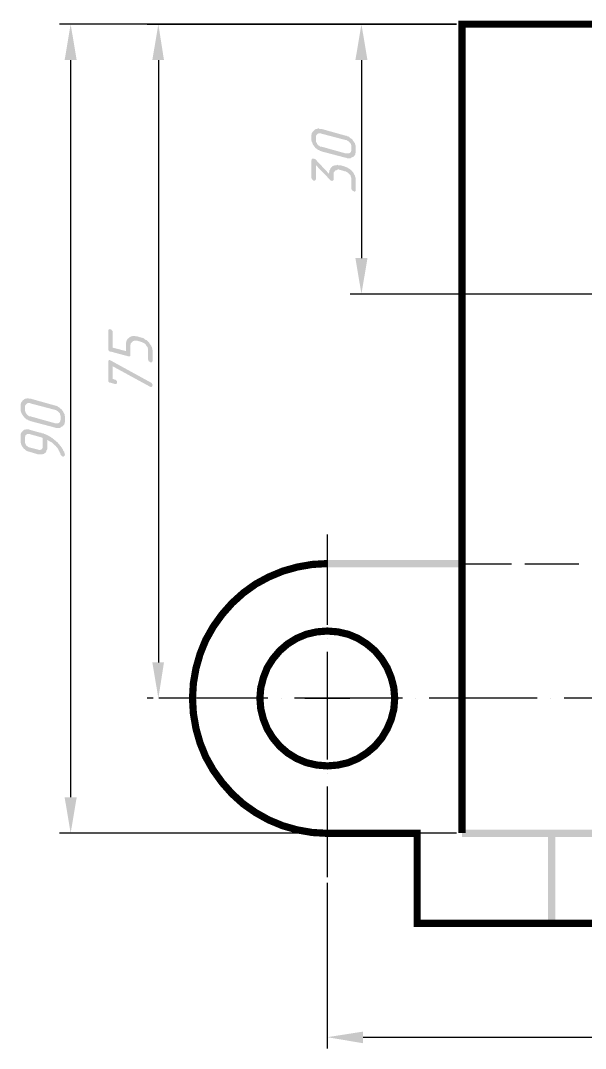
# Model space of a CAD drawing. Header units: millimetres. Extents: x -170 to 957, y 8 to 306.
# Drawn here: x -169.6 to -106.7, y 44.6 to 158.9 of the extents above; entities that cross this region are included whole.
import ezdxf

# ---------------------------------------------------------------- set-up
doc = ezdxf.new("R2010")
doc.units = ezdxf.units.MM

msp = doc.modelspace()

# ---------------------------------------------------------------- hatches: boundary and pattern name
at = {"transparency": 33554687}
h = msp.add_hatch(color=7, dxfattribs=at)
h.paths.add_polyline_path([(-133.353, 146.098), (-133.257, 146.098), (-133.209, 146.05), (-133.112, 146.05), (-133.064, 146.002), (-132.968, 145.953), (-132.92, 145.905), (-132.872, 145.857), (-132.824, 145.809), (-132.728, 145.761), (-132.68, 145.713), (-132.631, 145.665), (-132.583, 145.617), (-132.583, 145.617), (-132.535, 145.521), (-132.487, 145.473), (-132.439, 145.376), (-132.391, 145.328), (-132.343, 145.28), (-132.343, 145.184), (-132.295, 145.136), (-132.295, 145.04), (-132.247, 144.992), (-132.247, 144.895), (-132.247, 144.847), (-132.247, 144.751), (-132.247, 144.751), (-132.247, 144.414), (-132.247, 144.366), (-132.247, 144.318), (-132.247, 144.222), (-132.295, 144.174), (-132.295, 144.126), (-132.295, 144.03), (-132.343, 143.981), (-132.391, 143.933), (-132.391, 143.885), (-132.439, 143.837), (-132.487, 143.789), (-132.535, 143.741), (-132.535, 143.741), (-132.583, 143.741), (-132.68, 143.693), (-132.728, 143.645), (-132.776, 143.645), (-132.824, 143.597), (-132.872, 143.597), (-132.968, 143.597), (-133.016, 143.597), (-133.112, 143.597), (-133.161, 143.597), (-133.209, 143.597), (-133.305, 143.645), (-133.353, 143.645), (-136.095, 144.366), (-136.191, 144.414), (-136.239, 144.414), (-136.287, 144.462), (-136.383, 144.511), (-136.431, 144.511), (-136.479, 144.559), (-136.576, 144.607), (-136.624, 144.655), (-136.672, 144.703), (-136.768, 144.751), (-136.816, 144.847), (-136.864, 144.895), (-136.864, 144.895), (-136.912, 144.992), (-136.96, 145.04), (-137.008, 145.088), (-137.057, 145.184), (-137.057, 145.232), (-137.105, 145.328), (-137.105, 145.376), (-137.153, 145.424), (-137.153, 145.521), (-137.201, 145.569), (-137.201, 145.665), (-137.201, 145.713), (-137.201, 145.761), (-137.201, 146.05), (-137.201, 146.146), (-137.201, 146.194), (-137.153, 146.242), (-137.153, 146.338), (-137.153, 146.386), (-137.105, 146.434), (-137.105, 146.483), (-137.057, 146.531), (-137.008, 146.579), (-136.96, 146.627), (-136.912, 146.675), (-136.864, 146.723), (-136.864, 146.723), (-136.816, 146.771), (-136.768, 146.819), (-136.72, 146.819), (-136.672, 146.867), (-136.576, 146.867), (-136.527, 146.867), (-136.479, 146.915), (-136.383, 146.915), (-136.335, 146.915), (-136.287, 146.867), (-136.191, 146.867), (-136.143, 146.867), (-136.095, 146.867)], flags=0)
h.paths.add_polyline_path([(-133.353, 145.617), (-136.095, 146.338), (-136.191, 146.386), (-136.239, 146.386), (-136.287, 146.386), (-136.383, 146.386), (-136.431, 146.338), (-136.479, 146.338), (-136.527, 146.29), (-136.576, 146.242), (-136.624, 146.194), (-136.624, 146.146), (-136.672, 146.098), (-136.672, 146.05), (-136.672, 146.002), (-136.672, 145.905), (-136.672, 145.617), (-136.672, 145.569), (-136.672, 145.473), (-136.672, 145.424), (-136.624, 145.328), (-136.576, 145.28), (-136.576, 145.184), (-136.527, 145.184), (-136.479, 145.088), (-136.431, 145.04), (-136.335, 144.992), (-136.287, 144.943), (-136.239, 144.895), (-136.143, 144.895), (-136.095, 144.895), (-133.353, 144.126), (-133.257, 144.126), (-133.209, 144.126), (-133.112, 144.126), (-133.064, 144.126), (-133.016, 144.126), (-132.968, 144.174), (-132.92, 144.174), (-132.872, 144.222), (-132.824, 144.27), (-132.776, 144.318), (-132.776, 144.366), (-132.728, 144.462), (-132.728, 144.511), (-132.728, 144.559), (-132.728, 144.847), (-132.728, 144.943), (-132.728, 144.992), (-132.776, 145.088), (-132.776, 145.136), (-132.824, 145.232), (-132.872, 145.28), (-132.92, 145.328), (-132.968, 145.376), (-133.016, 145.424), (-133.064, 145.473), (-133.112, 145.521), (-133.209, 145.569), (-133.257, 145.617), (-133.353, 145.617)], flags=0)
for points in [[(-136.72, 143.452), (-135.229, 141.865), (-135.229, 141.913), (-135.229, 142.009), (-135.181, 142.058), (-135.181, 142.154), (-135.181, 142.154), (-135.181, 142.25), (-135.133, 142.298), (-135.133, 142.346), (-135.085, 142.394), (-135.085, 142.442), (-135.085, 142.442), (-135.036, 142.49), (-134.988, 142.587), (-134.892, 142.635), (-134.892, 142.683), (-134.844, 142.683), (-134.796, 142.731), (-134.7, 142.779), (-134.652, 142.779), (-134.604, 142.827), (-134.555, 142.827), (-134.507, 142.827), (-134.459, 142.827), (-134.363, 142.827), (-134.315, 142.875), (-134.315, 142.875), (-134.219, 142.827), (-134.171, 142.827), (-134.074, 142.827), (-134.026, 142.827), (-133.978, 142.827), (-133.497, 142.683), (-133.401, 142.635), (-133.353, 142.635), (-133.257, 142.587), (-133.209, 142.539), (-133.112, 142.539), (-133.064, 142.49), (-133.016, 142.442), (-132.92, 142.394), (-132.872, 142.346), (-132.824, 142.298), (-132.776, 142.25), (-132.68, 142.202), (-132.631, 142.106), (-132.583, 142.058), (-132.535, 142.009), (-132.487, 141.913), (-132.439, 141.865), (-132.439, 141.817), (-132.391, 141.721), (-132.343, 141.673), (-132.343, 141.577), (-132.295, 141.528), (-132.295, 141.432), (-132.247, 141.384), (-132.247, 141.288), (-132.247, 141.24), (-132.247, 141.144), (-132.247, 141.096), (-132.247, 140.085), (-132.247, 140.037), (-132.247, 139.989), (-132.295, 139.941), (-132.343, 139.893), (-132.439, 139.893), (-132.487, 139.941), (-132.535, 139.941), (-132.631, 139.989), (-132.631, 140.037), (-132.68, 140.085), (-132.728, 140.134), (-132.728, 140.23), (-132.728, 140.23), (-132.728, 141.24), (-132.728, 141.288), (-132.728, 141.384), (-132.776, 141.432), (-132.776, 141.528), (-132.824, 141.577), (-132.824, 141.673), (-132.872, 141.721), (-132.92, 141.769), (-132.968, 141.817), (-133.016, 141.865), (-133.064, 141.913), (-133.112, 141.961), (-133.161, 142.009), (-133.257, 142.058), (-133.305, 142.106), (-133.401, 142.154), (-133.449, 142.154), (-133.497, 142.154), (-133.978, 142.298), (-134.026, 142.298), (-134.123, 142.346), (-134.171, 142.346), (-134.267, 142.346), (-134.315, 142.298), (-134.363, 142.298), (-134.411, 142.25), (-134.459, 142.25), (-134.507, 142.25), (-134.555, 142.202), (-134.604, 142.154), (-134.604, 142.106), (-134.652, 142.058), (-134.7, 142.009), (-134.7, 141.913), (-134.7, 141.865), (-134.7, 141.769), (-134.7, 141.769), (-134.7, 141.24), (-134.7, 141.192), (-134.748, 141.144), (-134.796, 141.096), (-134.844, 141.096), (-134.892, 141.047), (-134.94, 141.096), (-135.036, 141.096), (-135.085, 141.144), (-135.085, 141.144), (-135.133, 141.192), (-135.517, 141.625), (-136.287, 142.394), (-136.672, 142.827), (-136.672, 141.288), (-136.72, 141.24), (-136.72, 141.192), (-136.768, 141.144), (-136.816, 141.096), (-136.864, 141.096), (-136.912, 141.096), (-137.008, 141.144), (-137.057, 141.192), (-137.105, 141.24), (-137.153, 141.288), (-137.153, 141.336), (-137.201, 141.432), (-137.201, 141.432), (-137.201, 143.356), (-137.153, 143.404), (-137.153, 143.5), (-137.153, 143.5), (-137.105, 143.549), (-137.057, 143.549), (-137.057, 143.549), (-136.96, 143.549), (-136.912, 143.549), (-136.816, 143.5), (-136.768, 143.5), (-136.72, 143.452)], [(-159.326, 122.53), (-157.835, 122.145), (-157.835, 122.866), (-157.835, 122.914), (-157.835, 123.011), (-157.835, 123.059), (-157.787, 123.155), (-157.787, 123.203), (-157.787, 123.251), (-157.739, 123.299), (-157.739, 123.395), (-157.691, 123.443), (-157.643, 123.492), (-157.595, 123.54), (-157.546, 123.588), (-157.498, 123.588), (-157.498, 123.636), (-157.45, 123.684), (-157.354, 123.732), (-157.306, 123.732), (-157.258, 123.78), (-157.21, 123.78), (-157.162, 123.78), (-157.065, 123.828), (-157.017, 123.828), (-156.969, 123.828), (-156.873, 123.828), (-156.825, 123.828), (-156.729, 123.78), (-156.681, 123.78), (-156.584, 123.78), (-156.104, 123.636), (-156.055, 123.636), (-155.959, 123.588), (-155.911, 123.588), (-155.815, 123.54), (-155.767, 123.492), (-155.719, 123.443), (-155.623, 123.395), (-155.574, 123.395), (-155.526, 123.347), (-155.43, 123.251), (-155.382, 123.203), (-155.334, 123.155), (-155.286, 123.107), (-155.238, 123.059), (-155.19, 122.962), (-155.142, 122.914), (-155.093, 122.818), (-155.045, 122.77), (-154.997, 122.722), (-154.997, 122.626), (-154.949, 122.578), (-154.949, 122.481), (-154.901, 122.433), (-154.901, 122.337), (-154.901, 122.289), (-154.853, 122.193), (-154.853, 122.145), (-154.853, 122.049), (-154.853, 121.087), (-154.901, 120.99), (-154.901, 120.942), (-154.949, 120.894), (-154.997, 120.894), (-155.045, 120.894), (-155.142, 120.894), (-155.19, 120.942), (-155.238, 120.99), (-155.286, 120.99), (-155.334, 121.087), (-155.334, 121.135), (-155.382, 121.231), (-155.382, 121.231), (-155.382, 122.193), (-155.382, 122.289), (-155.382, 122.337), (-155.382, 122.433), (-155.43, 122.481), (-155.43, 122.578), (-155.478, 122.626), (-155.526, 122.674), (-155.574, 122.77), (-155.574, 122.77), (-155.623, 122.866), (-155.671, 122.914), (-155.719, 122.962), (-155.815, 123.011), (-155.863, 123.059), (-155.911, 123.059), (-156.007, 123.107), (-156.055, 123.155), (-156.104, 123.155), (-156.584, 123.299), (-156.681, 123.299), (-156.729, 123.299), (-156.825, 123.299), (-156.873, 123.299), (-156.921, 123.299), (-157.017, 123.251), (-157.065, 123.251), (-157.114, 123.203), (-157.114, 123.203), (-157.162, 123.155), (-157.21, 123.107), (-157.258, 123.059), (-157.306, 123.011), (-157.306, 122.962), (-157.306, 122.914), (-157.354, 122.818), (-157.354, 122.77), (-157.354, 122.722), (-157.354, 121.76), (-157.354, 121.664), (-157.354, 121.616), (-157.402, 121.568), (-157.45, 121.568), (-157.498, 121.568), (-157.595, 121.568), (-157.595, 121.568), (-159.567, 122.097), (-159.663, 122.097), (-159.711, 122.145), (-159.759, 122.193), (-159.807, 122.241), (-159.807, 122.337), (-159.807, 122.385), (-159.807, 122.385), (-159.807, 124.405), (-159.807, 124.454), (-159.759, 124.502), (-159.759, 124.55), (-159.711, 124.55), (-159.615, 124.598), (-159.567, 124.55), (-159.519, 124.55), (-159.422, 124.502), (-159.422, 124.454), (-159.374, 124.405), (-159.326, 124.357), (-159.326, 124.261), (-159.326, 124.261)], [(-159.326, 119.066), (-159.086, 118.97), (-158.989, 118.97), (-158.941, 118.922), (-158.893, 118.874), (-158.845, 118.826), (-158.845, 118.73), (-158.845, 118.682), (-158.845, 118.585), (-158.845, 118.537), (-158.893, 118.537), (-158.941, 118.489), (-158.989, 118.489), (-159.086, 118.489), (-159.567, 118.634), (-159.663, 118.634), (-159.711, 118.682), (-159.759, 118.73), (-159.807, 118.778), (-159.807, 118.874), (-159.807, 118.922), (-159.807, 118.922), (-159.807, 120.942), (-159.807, 120.99), (-159.807, 121.039), (-159.759, 121.087), (-159.711, 121.135), (-159.663, 121.135), (-159.615, 121.135), (-159.519, 121.087), (-155.045, 118.634), (-154.997, 118.585), (-154.949, 118.537), (-154.949, 118.537), (-154.901, 118.441), (-154.853, 118.393), (-154.853, 118.345), (-154.901, 118.297), (-154.901, 118.249), (-154.949, 118.201), (-154.997, 118.153), (-155.045, 118.153), (-155.093, 118.153), (-155.19, 118.201), (-155.19, 118.201), (-159.326, 120.461)]]:
    msp.add_hatch(color=7, dxfattribs=at).paths.add_polyline_path(points)
h = msp.add_hatch(color=7, dxfattribs=at)
h.paths.add_polyline_path([(-165.723, 116.084), (-165.627, 116.084), (-165.579, 116.036), (-165.483, 116.036), (-165.435, 115.988), (-165.387, 115.94), (-165.29, 115.892), (-165.242, 115.844), (-165.194, 115.796), (-165.146, 115.748), (-165.05, 115.7), (-165.002, 115.651), (-164.954, 115.603), (-164.954, 115.603), (-164.906, 115.507), (-164.857, 115.459), (-164.809, 115.363), (-164.761, 115.315), (-164.761, 115.267), (-164.713, 115.171), (-164.665, 115.122), (-164.665, 115.026), (-164.665, 114.978), (-164.617, 114.882), (-164.617, 114.834), (-164.617, 114.738), (-164.617, 114.738), (-164.617, 114.401), (-164.617, 114.353), (-164.617, 114.257), (-164.665, 114.209), (-164.665, 114.16), (-164.665, 114.112), (-164.713, 114.016), (-164.713, 113.968), (-164.761, 113.92), (-164.809, 113.872), (-164.857, 113.824), (-164.906, 113.776), (-164.954, 113.728), (-164.954, 113.728), (-165.002, 113.728), (-165.05, 113.679), (-165.098, 113.631), (-165.146, 113.631), (-165.194, 113.583), (-165.29, 113.583), (-165.338, 113.583), (-165.387, 113.583), (-165.483, 113.583), (-165.531, 113.583), (-165.627, 113.583), (-165.675, 113.631), (-165.723, 113.631), (-168.465, 114.353), (-168.561, 114.401), (-168.609, 114.401), (-168.705, 114.449), (-168.753, 114.497), (-168.801, 114.497), (-168.898, 114.545), (-168.946, 114.593), (-168.994, 114.641), (-169.09, 114.69), (-169.138, 114.738), (-169.186, 114.834), (-169.234, 114.882), (-169.234, 114.882), (-169.282, 114.93), (-169.331, 115.026), (-169.379, 115.074), (-169.427, 115.171), (-169.475, 115.219), (-169.475, 115.315), (-169.523, 115.363), (-169.523, 115.411), (-169.571, 115.507), (-169.571, 115.555), (-169.571, 115.651), (-169.571, 115.7), (-169.571, 115.748), (-169.571, 116.036), (-169.571, 116.132), (-169.571, 116.181), (-169.571, 116.229), (-169.523, 116.325), (-169.523, 116.373), (-169.475, 116.421), (-169.475, 116.469), (-169.427, 116.517), (-169.379, 116.565), (-169.379, 116.613), (-169.331, 116.662), (-169.282, 116.71), (-169.234, 116.71), (-169.186, 116.758), (-169.138, 116.806), (-169.09, 116.806), (-169.042, 116.854), (-168.994, 116.854), (-168.898, 116.854), (-168.85, 116.902), (-168.801, 116.902), (-168.705, 116.902), (-168.657, 116.854), (-168.561, 116.854), (-168.513, 116.854), (-168.465, 116.854)], flags=0)
h.paths.add_polyline_path([(-165.723, 115.603), (-168.465, 116.325), (-168.561, 116.373), (-168.609, 116.373), (-168.705, 116.373), (-168.753, 116.373), (-168.801, 116.325), (-168.85, 116.325), (-168.898, 116.277), (-168.946, 116.229), (-168.994, 116.181), (-169.042, 116.132), (-169.042, 116.084), (-169.09, 116.036), (-169.09, 115.988), (-169.09, 115.892), (-169.09, 115.603), (-169.09, 115.555), (-169.042, 115.459), (-169.042, 115.411), (-168.994, 115.315), (-168.994, 115.267), (-168.946, 115.171), (-168.898, 115.171), (-168.85, 115.074), (-168.801, 115.026), (-168.753, 114.978), (-168.657, 114.93), (-168.609, 114.882), (-168.513, 114.882), (-168.465, 114.882), (-165.723, 114.112), (-165.627, 114.112), (-165.579, 114.112), (-165.483, 114.112), (-165.435, 114.112), (-165.387, 114.112), (-165.338, 114.16), (-165.29, 114.16), (-165.242, 114.209), (-165.194, 114.257), (-165.194, 114.305), (-165.146, 114.353), (-165.146, 114.449), (-165.098, 114.497), (-165.098, 114.545), (-165.098, 114.834), (-165.098, 114.93), (-165.146, 114.978), (-165.146, 115.074), (-165.194, 115.122), (-165.194, 115.219), (-165.242, 115.267), (-165.29, 115.315), (-165.338, 115.363), (-165.387, 115.411), (-165.435, 115.459), (-165.531, 115.507), (-165.579, 115.555), (-165.675, 115.603), (-165.723, 115.603)], flags=0)
h = msp.add_hatch(color=7, dxfattribs=at)
h.paths.add_polyline_path([(-167.118, 112.477), (-167.214, 112.525), (-167.359, 112.573), (-168.561, 112.91), (-168.657, 112.91), (-168.705, 112.91), (-168.801, 112.91), (-168.85, 112.91), (-168.898, 112.862), (-168.946, 112.862), (-168.994, 112.814), (-169.042, 112.766), (-169.042, 112.717), (-169.042, 112.669), (-169.09, 112.573), (-169.09, 112.525), (-169.09, 112.044), (-169.09, 111.996), (-169.042, 111.9), (-169.042, 111.852), (-168.994, 111.756), (-168.946, 111.707), (-168.946, 111.659), (-168.898, 111.611), (-168.801, 111.563), (-168.753, 111.515), (-168.705, 111.467), (-168.705, 111.467), (-168.609, 111.419), (-168.561, 111.419), (-167.599, 111.178), (-167.503, 111.13), (-167.455, 111.13), (-167.407, 111.13), (-167.31, 111.178), (-167.262, 111.178), (-167.262, 111.226), (-167.214, 111.226), (-167.166, 111.323), (-167.118, 111.323), (-167.118, 111.419), (-167.118, 111.419), (-167.118, 111.515), (-167.118, 111.515)], flags=0)
h.paths.add_polyline_path([(-166.589, 112.285), (-166.589, 111.371), (-166.589, 111.323), (-166.589, 111.226), (-166.637, 111.178), (-166.637, 111.13), (-166.685, 111.082), (-166.685, 110.986), (-166.733, 110.938), (-166.733, 110.89), (-166.781, 110.842), (-166.829, 110.794), (-166.878, 110.794), (-166.926, 110.745), (-166.974, 110.697), (-167.07, 110.697), (-167.118, 110.649), (-167.166, 110.649), (-167.214, 110.649), (-167.31, 110.649), (-167.359, 110.649), (-167.407, 110.649), (-167.503, 110.649), (-167.551, 110.649), (-167.599, 110.649), (-168.561, 110.938), (-168.657, 110.938), (-168.705, 110.986), (-168.801, 110.986), (-168.85, 111.034), (-168.946, 111.082), (-168.994, 111.13), (-169.042, 111.178), (-169.09, 111.226), (-169.186, 111.275), (-169.234, 111.323), (-169.282, 111.419), (-169.282, 111.419), (-169.331, 111.467), (-169.379, 111.515), (-169.427, 111.611), (-169.475, 111.659), (-169.475, 111.756), (-169.523, 111.804), (-169.523, 111.9), (-169.571, 111.948), (-169.571, 112.044), (-169.571, 112.092), (-169.571, 112.188), (-169.571, 112.188), (-169.571, 112.669), (-169.571, 112.766), (-169.571, 112.814), (-169.571, 112.91), (-169.523, 112.958), (-169.523, 113.006), (-169.475, 113.054), (-169.475, 113.102), (-169.427, 113.15), (-169.379, 113.198), (-169.331, 113.247), (-169.282, 113.295), (-169.282, 113.295), (-169.234, 113.343), (-169.186, 113.391), (-169.138, 113.391), (-169.042, 113.391), (-168.994, 113.439), (-168.946, 113.439), (-168.85, 113.439), (-168.801, 113.439), (-168.753, 113.439), (-168.657, 113.439), (-168.609, 113.391), (-168.561, 113.391), (-167.359, 113.054), (-167.262, 113.054), (-167.214, 113.006), (-167.118, 113.006), (-167.07, 113.006), (-166.974, 112.958), (-166.926, 112.91), (-166.829, 112.91), (-166.781, 112.862), (-166.685, 112.862), (-166.637, 112.814), (-166.541, 112.766), (-166.493, 112.717), (-166.445, 112.717), (-166.348, 112.669), (-166.3, 112.621), (-166.204, 112.573), (-166.156, 112.525), (-166.108, 112.477), (-166.012, 112.477), (-166.012, 112.429), (-165.964, 112.381), (-165.867, 112.333), (-165.819, 112.285), (-165.771, 112.237), (-165.675, 112.188), (-165.627, 112.14), (-165.579, 112.092), (-165.531, 112.044), (-165.435, 111.996), (-165.387, 111.9), (-165.338, 111.852), (-165.29, 111.804), (-165.242, 111.756), (-165.194, 111.659), (-165.146, 111.611), (-165.098, 111.563), (-165.05, 111.467), (-165.002, 111.419), (-164.954, 111.371), (-164.906, 111.275), (-164.857, 111.226), (-164.857, 111.13), (-164.809, 111.082), (-164.761, 110.986), (-164.713, 110.938), (-164.713, 110.842), (-164.665, 110.794), (-164.665, 110.697), (-164.617, 110.601), (-164.617, 110.553), (-164.665, 110.505), (-164.713, 110.457), (-164.761, 110.409), (-164.809, 110.409), (-164.857, 110.409), (-164.954, 110.457), (-165.002, 110.505), (-165.05, 110.553), (-165.098, 110.601), (-165.098, 110.649), (-165.146, 110.697), (-165.146, 110.794), (-165.194, 110.842), (-165.242, 110.938), (-165.242, 110.986), (-165.29, 111.034), (-165.338, 111.13), (-165.338, 111.178), (-165.387, 111.226), (-165.435, 111.323), (-165.483, 111.371), (-165.531, 111.419), (-165.579, 111.467), (-165.627, 111.563), (-165.675, 111.611), (-165.771, 111.659), (-165.819, 111.707), (-165.867, 111.756), (-165.916, 111.804), (-166.012, 111.9), (-166.06, 111.948), (-166.108, 111.996), (-166.204, 112.044), (-166.204, 112.044), (-166.397, 112.14)], flags=0)

# ---------------------------------------------------------------- linework, layer by layer
at = {"color": 7, "lineweight": 25, "transparency": 33554687}
for points in [[(-121.04, 158.507), (-165.242, 158.507)], [(-155.478, 158.507), (-121.04, 158.507), (-132.872, 158.507)], [(-163.992, 154.515), (-163.992, 72.507)], [(-154.228, 154.515), (-154.228, 87.514)], [(-131.621, 154.515), (-131.621, 132.486)], [(-99.155, 128.494), (-132.872, 128.494)], [(-135.421, 101.751), (-135.421, 91.698)], [(-120.415, 98.48), (-114.931, 98.48)], [(-113.44, 98.48), (-107.428, 98.48)], [(-135.421, 90.207), (-135.421, 90.207)], [(-135.421, 88.668), (-135.421, 76.692)], [(-154.805, 83.522), (-155.478, 83.522)], [(-142.059, 83.522), (-154.18, 83.522)], [(-140.568, 83.522), (-140.568, 83.522)], [(-127.052, 83.522), (-139.077, 83.522)], [(-137.922, 83.522), (-132.92, 83.522)], [(-125.561, 83.522), (-125.561, 83.522)], [(-112.045, 83.522), (-124.07, 83.522)], [(-110.554, 83.522), (-110.554, 83.522)], [(-97.039, 83.522), (-109.063, 83.522)], [(-135.421, 75.201), (-135.421, 75.201)], [(-135.421, 73.71), (-135.421, 63.609)], [(-121.04, 68.515), (-165.242, 68.515)], [(-135.421, 62.984), (-135.421, 44.562)], [(-131.429, 45.813), (-29.412, 45.813)]]:
    msp.add_lwpolyline(points, dxfattribs=at)
at = {"color": 7, "lineweight": 0, "transparency": 33554687}
msp.add_lwpolyline([(-120.439, 68.515, 0.818, 0.818, 0), (-120.439, 158.507, 0.77, 0.77, 0), (-80.445, 158.507, 0.77, 0.77, 0), (-60.436, 158.507, 0, 0, 0)], format="xyseb", dxfattribs=at)
at = {"color": 7, "lineweight": 0, "transparency": 33554687, "const_width": 0.8}
msp.add_lwpolyline([(-135.421, 98.504), (-137.105, 98.408), (-138.764, 98.12), (-140.375, 97.663), (-141.939, 97.013), (-143.406, 96.22), (-144.776, 95.234), (-146.027, 94.103), (-147.133, 92.853), (-148.119, 91.482), (-148.961, 89.991), (-149.586, 88.452), (-150.043, 86.841), (-150.332, 85.181), (-150.428, 83.522), (-150.332, 81.838), (-150.043, 80.155), (-149.586, 78.544), (-148.961, 77.004), (-148.119, 75.513), (-147.133, 74.143), (-146.027, 72.892), (-144.776, 71.762), (-143.406, 70.8), (-141.939, 69.982), (-140.375, 69.333), (-138.764, 68.876), (-137.105, 68.587), (-135.421, 68.491), (-125.417, 68.491), (-125.417, 58.487), (-80.445, 58.487)], dxfattribs=at)
msp.add_lwpolyline([(-128.014, 82.319), (-127.918, 83.522), (-128.014, 84.676), (-128.303, 85.806), (-128.76, 86.913), (-129.361, 87.899), (-130.13, 88.813), (-131.02, 89.558), (-132.006, 90.183), (-133.088, 90.64), (-134.243, 90.905), (-135.421, 91.001), (-136.6, 90.905), (-137.754, 90.64), (-138.836, 90.183), (-139.846, 89.558), (-140.712, 88.813), (-141.482, 87.899), (-142.107, 86.913), (-142.54, 85.806), (-142.828, 84.676), (-142.925, 83.522), (-142.828, 82.319), (-142.54, 81.189), (-142.107, 80.107), (-141.482, 79.097), (-140.712, 78.183), (-139.846, 77.437), (-138.836, 76.812), (-137.754, 76.355), (-136.6, 76.091), (-135.421, 75.994), (-134.243, 76.091), (-133.088, 76.355), (-132.006, 76.812), (-131.02, 77.437), (-130.13, 78.183), (-129.361, 79.097), (-128.76, 80.107), (-128.303, 81.189)], close=True, dxfattribs=at)
at = {"color": 7, "lineweight": 25, "transparency": 33554687}
msp.add_circle((-135.397, 83.546), 7.479, dxfattribs=at)
at = {"color": 7, "transparency": 33554687}
for points in [[(-164.665, 154.515), (-163.318, 154.515), (-163.992, 158.507)], [(-154.901, 154.515), (-153.602, 154.515), (-154.228, 158.507)], [(-132.295, 154.515), (-130.948, 154.515), (-131.621, 158.507)], [(-132.295, 132.486), (-130.948, 132.486), (-131.621, 128.494)], [(-135.421, 98.913), (-135.421, 98.096), (-120.415, 98.913)], [(-135.421, 98.096), (-120.415, 98.913), (-120.415, 98.096)], [(-154.901, 87.514), (-153.602, 87.514), (-154.228, 83.522)], [(-164.665, 72.507), (-163.318, 72.507), (-163.992, 68.515)], [(-40.427, 68.082), (-40.427, 68.9), (-120.415, 68.082)], [(-40.427, 68.9), (-120.415, 68.082), (-120.415, 68.9)], [(-110.843, 58.511), (-110.025, 58.511), (-110.843, 68.515)], [(-110.025, 58.511), (-110.843, 68.515), (-110.025, 68.515)], [(-80.445, 58.078), (-80.445, 58.895), (-110.41, 58.078)], [(-80.445, 58.895), (-110.41, 58.078), (-110.41, 58.895)], [(-131.429, 46.438), (-131.429, 45.139), (-135.421, 45.813)]]:
    msp.add_solid(points, dxfattribs=at)

doc.saveas('drawing.dxf')
